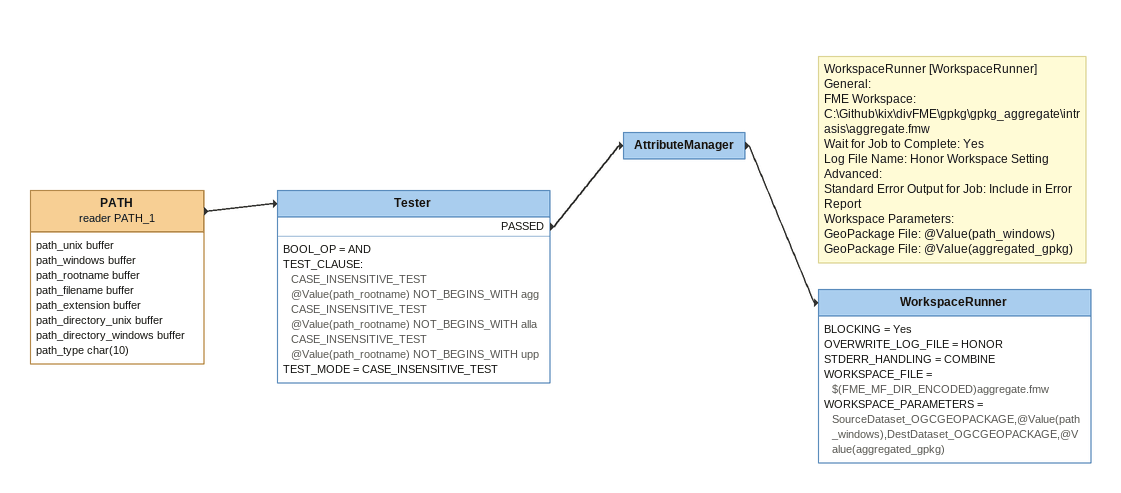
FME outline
PATH (reader PATH_1)
    attributes: path_unix buffer, path_windows buffer, path_rootname buffer, path_filename buffer, path_extension buffer, path_directory_unix buffer, path_directory_windows buffer, path_type char(10)
    -> Tester
Tester
    BOOL_OP = AND
    TEST_CLAUSE:
      CASE_INSENSITIVE_TEST @Value(path_rootname) NOT_BEGINS_WITH agg
      CASE_INSENSITIVE_TEST @Value(path_rootname) NOT_BEGINS_WITH alla
      CASE_INSENSITIVE_TEST @Value(path_rootname) NOT_BEGINS_WITH upp
    TEST_MODE = CASE_INSENSITIVE_TEST
    PASSED -> AttributeManager
AttributeManager
    -> WorkspaceRunner
Note: WorkspaceRunner [WorkspaceRunner] / General: / FME Workspace: C:\Github\kix\divFME\gpkg\gpkg_aggregate\intrasis\aggregate.fmw / Wait for Job to Complete: Yes / Log File Name: Honor Workspace Setting / Advanced: / Standard Error Output for Job: Include in Error Report / Workspace Parameters: / GeoPackage File: @Value(path_windows) / GeoPackage File: @Value(aggregated_gpkg)
WorkspaceRunner
    BLOCKING = Yes
    OVERWRITE_LOG_FILE = HONOR
    STDERR_HANDLING = COMBINE
    WORKSPACE_FILE = $(FME_MF_DIR_ENCODED)aggregate.fmw
    WORKSPACE_PARAMETERS = SourceDataset_OGCGEOPACKAGE,@Value(path_windows),DestDataset_OGCGEOPACKAGE,@Value(aggregated_gpkg)
